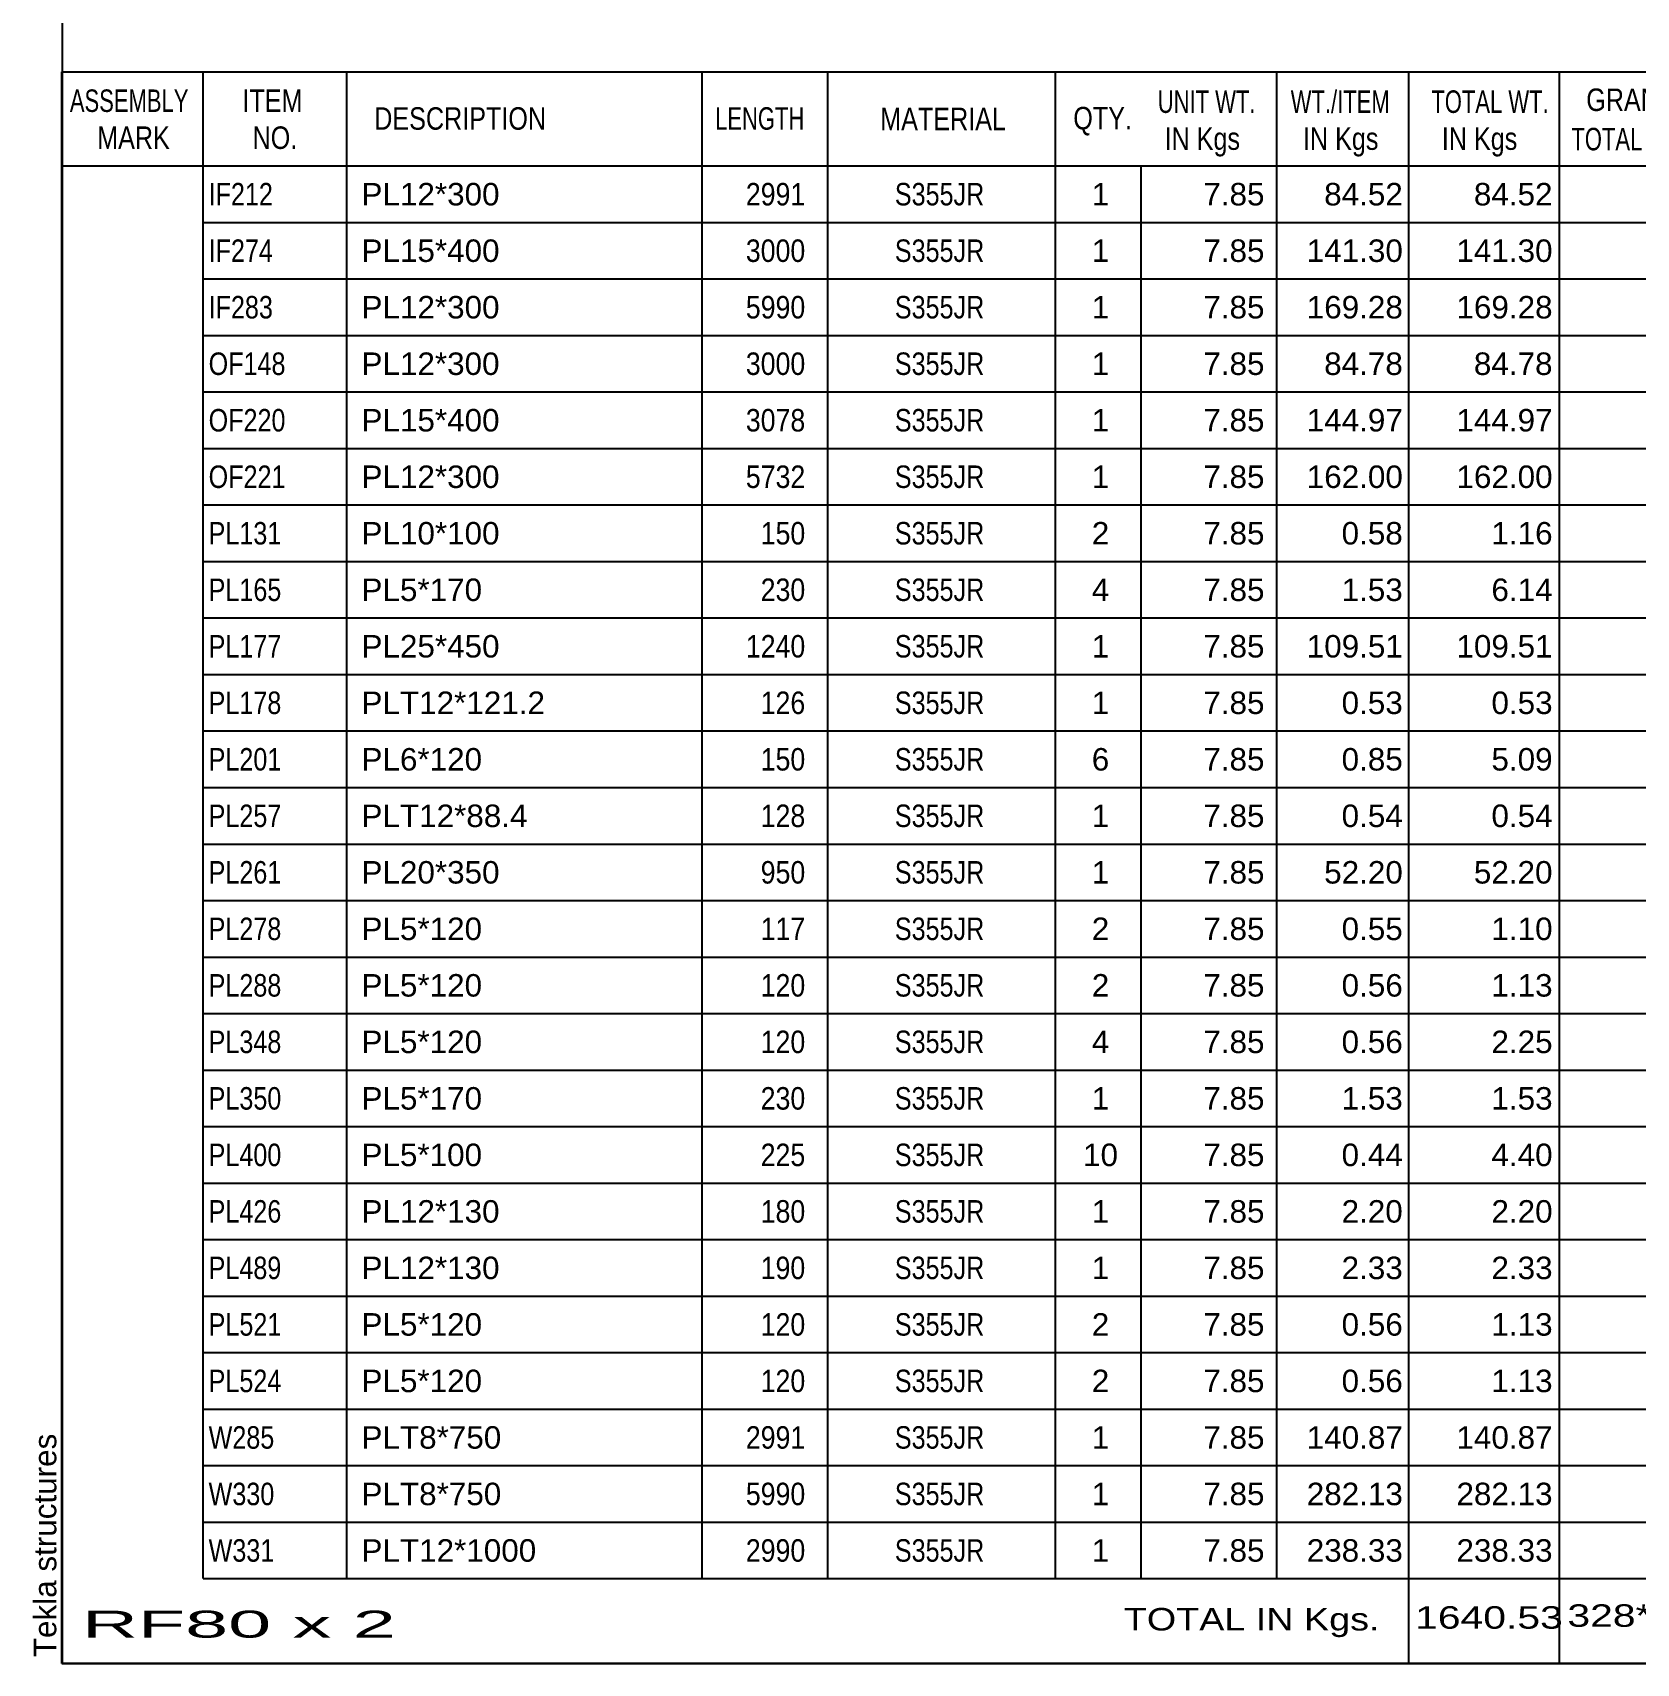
# Model space of a CAD drawing. Header units: millimetres. Extents: x -636 to -233, y -184 to 93.
# Drawn here: x -635.6 to -499.5, y -184.3 to -45.8 of the extents above; entities that cross this region are included whole.
import ezdxf

# ---------------------------------------------------------------- set-up
doc = ezdxf.new("R2010")
doc.units = ezdxf.units.MM
doc.styles.add('Arial', font='ARIAL.TTF', dxfattribs={"height": 0.2})

# ---------------------------------------------------------------- blocks, each defined once
blk = doc.blocks.new('Unknown-627019997-1200')
at = {"color": 5, "linetype": 'Continuous'}
for p, q in [((-633.12, 92.69), (-633.12, -184.31)), ((-633.12, -184.31), (-233.12, -184.31))]:
    blk.add_line(p, q, dxfattribs=at)
at = {"color": 174, "linetype": 'Continuous', "style": 'Arial'}
blk.add_text('Tekla structures', height=1.9102, rotation=90, dxfattribs=at).set_placement((-633.62, -183.81))
blk = doc.blocks.new('CBS_BOM-627019997-8182')
at = {"color": 7, "linetype": 'Continuous'}
for p, q in [((-633.15, -57.14), (-633.15, -49.14)), ((-633.15, -49.14), (-478.23, -49.14)), ((-621.15, -57.14), (-621.15, -49.14)), ((-608.96, -57.14), (-608.96, -49.14)), ((-578.79, -57.14), (-578.79, -49.14)), ((-568.12, -57.14), (-568.12, -49.14)), ((-548.8, -57.14), (-548.8, -49.14)), ((-530, -57.14), (-530, -49.14)), ((-518.79, -57.14), (-518.79, -49.14)), ((-506, -57.14), (-506, -49.14)), ((-633.15, -57.14), (-478.23, -57.14)), ((-633.15, -61.94), (-633.15, -57.14)), ((-621.15, -61.94), (-621.15, -57.14)), ((-608.96, -61.94), (-608.96, -57.14)), ((-578.79, -61.94), (-578.79, -57.14)), ((-568.12, -61.94), (-568.12, -57.14)), ((-548.8, -61.94), (-548.8, -57.14)), ((-541.53, -61.94), (-541.53, -57.14)), ((-530, -61.94), (-530, -57.14)), ((-518.79, -61.94), (-518.79, -57.14)), ((-506, -61.94), (-506, -57.14)), ((-633.15, -66.74), (-633.15, -61.94)), ((-621.15, -61.94), (-478.23, -61.94)), ((-621.15, -66.74), (-621.15, -61.94)), ((-608.96, -66.74), (-608.96, -61.94)), ((-578.79, -66.74), (-578.79, -61.94)), ((-568.12, -66.74), (-568.12, -61.94)), ((-548.8, -66.74), (-548.8, -61.94)), ((-541.53, -66.74), (-541.53, -61.94)), ((-530, -66.74), (-530, -61.94)), ((-518.79, -66.74), (-518.79, -61.94)), ((-506, -66.74), (-506, -61.94)), ((-633.15, -71.54), (-633.15, -66.74)), ((-621.15, -66.74), (-478.23, -66.74)), ((-621.15, -71.54), (-621.15, -66.74)), ((-608.96, -71.54), (-608.96, -66.74)), ((-578.79, -71.54), (-578.79, -66.74)), ((-568.12, -71.54), (-568.12, -66.74)), ((-548.8, -71.54), (-548.8, -66.74)), ((-541.53, -71.54), (-541.53, -66.74)), ((-530, -71.54), (-530, -66.74)), ((-518.79, -71.54), (-518.79, -66.74)), ((-506, -71.54), (-506, -66.74)), ((-633.15, -76.34), (-633.15, -71.54)), ((-621.15, -71.54), (-478.23, -71.54)), ((-621.15, -76.34), (-621.15, -71.54)), ((-608.96, -76.34), (-608.96, -71.54)), ((-578.79, -76.34), (-578.79, -71.54)), ((-568.12, -76.34), (-568.12, -71.54)), ((-548.8, -76.34), (-548.8, -71.54)), ((-541.53, -76.34), (-541.53, -71.54)), ((-530, -76.34), (-530, -71.54)), ((-518.79, -76.34), (-518.79, -71.54)), ((-506, -76.34), (-506, -71.54)), ((-633.15, -81.14), (-633.15, -76.34)), ((-621.15, -76.34), (-478.23, -76.34)), ((-621.15, -81.14), (-621.15, -76.34)), ((-608.96, -81.14), (-608.96, -76.34)), ((-578.79, -81.14), (-578.79, -76.34)), ((-568.12, -81.14), (-568.12, -76.34)), ((-548.8, -81.14), (-548.8, -76.34)), ((-541.53, -81.14), (-541.53, -76.34)), ((-530, -81.14), (-530, -76.34)), ((-518.79, -81.14), (-518.79, -76.34)), ((-506, -81.14), (-506, -76.34)), ((-633.15, -85.94), (-633.15, -81.14)), ((-621.15, -81.14), (-478.23, -81.14)), ((-621.15, -85.94), (-621.15, -81.14)), ((-608.96, -85.94), (-608.96, -81.14)), ((-578.79, -85.94), (-578.79, -81.14)), ((-568.12, -85.94), (-568.12, -81.14)), ((-548.8, -85.94), (-548.8, -81.14)), ((-541.53, -85.94), (-541.53, -81.14)), ((-530, -85.94), (-530, -81.14)), ((-518.79, -85.94), (-518.79, -81.14)), ((-506, -85.94), (-506, -81.14)), ((-633.15, -90.74), (-633.15, -85.94)), ((-621.15, -85.94), (-478.23, -85.94)), ((-621.15, -90.74), (-621.15, -85.94)), ((-608.96, -90.74), (-608.96, -85.94)), ((-578.79, -90.74), (-578.79, -85.94)), ((-568.12, -90.74), (-568.12, -85.94)), ((-548.8, -90.74), (-548.8, -85.94)), ((-541.53, -90.74), (-541.53, -85.94)), ((-530, -90.74), (-530, -85.94)), ((-518.79, -90.74), (-518.79, -85.94)), ((-506, -90.74), (-506, -85.94)), ((-633.15, -95.54), (-633.15, -90.74)), ((-621.15, -90.74), (-478.23, -90.74)), ((-621.15, -95.54), (-621.15, -90.74)), ((-608.96, -95.54), (-608.96, -90.74)), ((-578.79, -95.54), (-578.79, -90.74)), ((-568.12, -95.54), (-568.12, -90.74)), ((-548.8, -95.54), (-548.8, -90.74)), ((-541.53, -95.54), (-541.53, -90.74)), ((-530, -95.54), (-530, -90.74)), ((-518.79, -95.54), (-518.79, -90.74)), ((-506, -95.54), (-506, -90.74)), ((-633.15, -100.34), (-633.15, -95.54)), ((-621.15, -95.54), (-478.23, -95.54)), ((-621.15, -100.34), (-621.15, -95.54)), ((-608.96, -100.34), (-608.96, -95.54)), ((-578.79, -100.34), (-578.79, -95.54)), ((-568.12, -100.34), (-568.12, -95.54)), ((-548.8, -100.34), (-548.8, -95.54)), ((-541.53, -100.34), (-541.53, -95.54)), ((-530, -100.34), (-530, -95.54)), ((-518.79, -100.34), (-518.79, -95.54)), ((-506, -100.34), (-506, -95.54)), ((-633.15, -105.14), (-633.15, -100.34)), ((-621.15, -100.34), (-478.23, -100.34)), ((-621.15, -105.14), (-621.15, -100.34)), ((-608.96, -105.14), (-608.96, -100.34)), ((-578.79, -105.14), (-578.79, -100.34)), ((-568.12, -105.14), (-568.12, -100.34)), ((-548.8, -105.14), (-548.8, -100.34)), ((-541.53, -105.14), (-541.53, -100.34)), ((-530, -105.14), (-530, -100.34)), ((-518.79, -105.14), (-518.79, -100.34)), ((-506, -105.14), (-506, -100.34)), ((-633.15, -109.94), (-633.15, -105.14)), ((-621.15, -105.14), (-478.23, -105.14)), ((-621.15, -109.94), (-621.15, -105.14)), ((-608.96, -109.94), (-608.96, -105.14)), ((-578.79, -109.94), (-578.79, -105.14)), ((-568.12, -109.94), (-568.12, -105.14)), ((-548.8, -109.94), (-548.8, -105.14)), ((-541.53, -109.94), (-541.53, -105.14)), ((-530, -109.94), (-530, -105.14)), ((-518.79, -109.94), (-518.79, -105.14)), ((-506, -109.94), (-506, -105.14)), ((-633.15, -114.74), (-633.15, -109.94)), ((-621.15, -109.94), (-478.23, -109.94)), ((-621.15, -114.74), (-621.15, -109.94)), ((-608.96, -114.74), (-608.96, -109.94)), ((-578.79, -114.74), (-578.79, -109.94)), ((-568.12, -114.74), (-568.12, -109.94)), ((-548.8, -114.74), (-548.8, -109.94)), ((-541.53, -114.74), (-541.53, -109.94)), ((-530, -114.74), (-530, -109.94)), ((-518.79, -114.74), (-518.79, -109.94)), ((-506, -114.74), (-506, -109.94)), ((-633.15, -119.54), (-633.15, -114.74)), ((-621.15, -114.74), (-478.23, -114.74)), ((-621.15, -119.54), (-621.15, -114.74)), ((-608.96, -119.54), (-608.96, -114.74)), ((-578.79, -119.54), (-578.79, -114.74)), ((-568.12, -119.54), (-568.12, -114.74)), ((-548.8, -119.54), (-548.8, -114.74)), ((-541.53, -119.54), (-541.53, -114.74)), ((-530, -119.54), (-530, -114.74)), ((-518.79, -119.54), (-518.79, -114.74)), ((-506, -119.54), (-506, -114.74)), ((-633.15, -124.34), (-633.15, -119.54)), ((-621.15, -119.54), (-478.23, -119.54)), ((-621.15, -124.34), (-621.15, -119.54)), ((-608.96, -124.34), (-608.96, -119.54)), ((-578.79, -124.34), (-578.79, -119.54)), ((-568.12, -124.34), (-568.12, -119.54)), ((-548.8, -124.34), (-548.8, -119.54)), ((-541.53, -124.34), (-541.53, -119.54)), ((-530, -124.34), (-530, -119.54)), ((-518.79, -124.34), (-518.79, -119.54)), ((-506, -124.34), (-506, -119.54)), ((-633.15, -129.14), (-633.15, -124.34)), ((-621.15, -124.34), (-478.23, -124.34)), ((-621.15, -129.14), (-621.15, -124.34)), ((-608.96, -129.14), (-608.96, -124.34)), ((-578.79, -129.14), (-578.79, -124.34)), ((-568.12, -129.14), (-568.12, -124.34)), ((-548.8, -129.14), (-548.8, -124.34)), ((-541.53, -129.14), (-541.53, -124.34)), ((-530, -129.14), (-530, -124.34)), ((-518.79, -129.14), (-518.79, -124.34)), ((-506, -129.14), (-506, -124.34)), ((-633.15, -133.94), (-633.15, -129.14)), ((-621.15, -129.14), (-478.23, -129.14)), ((-621.15, -133.94), (-621.15, -129.14)), ((-608.96, -133.94), (-608.96, -129.14)), ((-578.79, -133.94), (-578.79, -129.14)), ((-568.12, -133.94), (-568.12, -129.14)), ((-548.8, -133.94), (-548.8, -129.14)), ((-541.53, -133.94), (-541.53, -129.14)), ((-530, -133.94), (-530, -129.14)), ((-518.79, -133.94), (-518.79, -129.14)), ((-506, -133.94), (-506, -129.14)), ((-633.15, -138.74), (-633.15, -133.94)), ((-621.15, -133.94), (-478.23, -133.94)), ((-621.15, -138.74), (-621.15, -133.94)), ((-608.96, -138.74), (-608.96, -133.94)), ((-578.79, -138.74), (-578.79, -133.94)), ((-568.12, -138.74), (-568.12, -133.94)), ((-548.8, -138.74), (-548.8, -133.94)), ((-541.53, -138.74), (-541.53, -133.94)), ((-530, -138.74), (-530, -133.94)), ((-518.79, -138.74), (-518.79, -133.94)), ((-506, -138.74), (-506, -133.94)), ((-633.15, -143.54), (-633.15, -138.74)), ((-621.15, -138.74), (-478.23, -138.74)), ((-621.15, -143.54), (-621.15, -138.74)), ((-608.96, -143.54), (-608.96, -138.74)), ((-578.79, -143.54), (-578.79, -138.74)), ((-568.12, -143.54), (-568.12, -138.74)), ((-548.8, -143.54), (-548.8, -138.74)), ((-541.53, -143.54), (-541.53, -138.74)), ((-530, -143.54), (-530, -138.74)), ((-518.79, -143.54), (-518.79, -138.74)), ((-506, -143.54), (-506, -138.74)), ((-633.15, -148.34), (-633.15, -143.54)), ((-621.15, -143.54), (-478.23, -143.54)), ((-621.15, -148.34), (-621.15, -143.54)), ((-608.96, -148.34), (-608.96, -143.54)), ((-578.79, -148.34), (-578.79, -143.54)), ((-568.12, -148.34), (-568.12, -143.54)), ((-548.8, -148.34), (-548.8, -143.54)), ((-541.53, -148.34), (-541.53, -143.54)), ((-530, -148.34), (-530, -143.54)), ((-518.79, -148.34), (-518.79, -143.54)), ((-506, -148.34), (-506, -143.54)), ((-633.15, -153.14), (-633.15, -148.34)), ((-621.15, -148.34), (-478.23, -148.34)), ((-621.15, -153.14), (-621.15, -148.34)), ((-608.96, -153.14), (-608.96, -148.34)), ((-578.79, -153.14), (-578.79, -148.34)), ((-568.12, -153.14), (-568.12, -148.34)), ((-548.8, -153.14), (-548.8, -148.34)), ((-541.53, -153.14), (-541.53, -148.34)), ((-530, -153.14), (-530, -148.34)), ((-518.79, -153.14), (-518.79, -148.34)), ((-506, -153.14), (-506, -148.34)), ((-633.15, -157.94), (-633.15, -153.14)), ((-621.15, -153.14), (-478.23, -153.14)), ((-621.15, -157.94), (-621.15, -153.14)), ((-608.96, -157.94), (-608.96, -153.14)), ((-578.79, -157.94), (-578.79, -153.14)), ((-568.12, -157.94), (-568.12, -153.14)), ((-548.8, -157.94), (-548.8, -153.14)), ((-541.53, -157.94), (-541.53, -153.14)), ((-530, -157.94), (-530, -153.14)), ((-518.79, -157.94), (-518.79, -153.14)), ((-506, -157.94), (-506, -153.14)), ((-633.15, -162.74), (-633.15, -157.94)), ((-621.15, -157.94), (-478.23, -157.94)), ((-621.15, -162.74), (-621.15, -157.94)), ((-608.96, -162.74), (-608.96, -157.94)), ((-578.79, -162.74), (-578.79, -157.94)), ((-568.12, -162.74), (-568.12, -157.94)), ((-548.8, -162.74), (-548.8, -157.94)), ((-541.53, -162.74), (-541.53, -157.94)), ((-530, -162.74), (-530, -157.94)), ((-518.79, -162.74), (-518.79, -157.94)), ((-506, -162.74), (-506, -157.94)), ((-633.15, -167.54), (-633.15, -162.74)), ((-621.15, -162.74), (-478.23, -162.74)), ((-621.15, -167.54), (-621.15, -162.74)), ((-608.96, -167.54), (-608.96, -162.74)), ((-578.79, -167.54), (-578.79, -162.74)), ((-568.12, -167.54), (-568.12, -162.74)), ((-548.8, -167.54), (-548.8, -162.74)), ((-541.53, -167.54), (-541.53, -162.74)), ((-530, -167.54), (-530, -162.74)), ((-518.79, -167.54), (-518.79, -162.74)), ((-506, -167.54), (-506, -162.74)), ((-633.15, -172.34), (-633.15, -167.54)), ((-621.15, -167.54), (-478.23, -167.54)), ((-621.15, -172.34), (-621.15, -167.54)), ((-608.96, -172.34), (-608.96, -167.54)), ((-578.79, -172.34), (-578.79, -167.54)), ((-568.12, -172.34), (-568.12, -167.54)), ((-548.8, -172.34), (-548.8, -167.54)), ((-541.53, -172.34), (-541.53, -167.54)), ((-530, -172.34), (-530, -167.54)), ((-518.79, -172.34), (-518.79, -167.54)), ((-506, -172.34), (-506, -167.54)), ((-633.15, -177.14), (-633.15, -172.34)), ((-621.15, -172.34), (-478.23, -172.34)), ((-621.15, -177.14), (-621.15, -172.34)), ((-608.96, -177.14), (-608.96, -172.34)), ((-578.79, -177.14), (-578.79, -172.34)), ((-568.12, -177.14), (-568.12, -172.34)), ((-548.8, -177.14), (-548.8, -172.34)), ((-541.53, -177.14), (-541.53, -172.34)), ((-530, -177.14), (-530, -172.34)), ((-518.79, -177.14), (-518.79, -172.34)), ((-506, -177.14), (-506, -172.34)), ((-633.15, -184.34), (-633.15, -177.16)), ((-621.15, -177.14), (-478.23, -177.14)), ((-518.79, -184.34), (-518.79, -177.16)), ((-506, -184.34), (-506, -177.16)), ((-633.15, -184.34), (-478.23, -184.34))]:
    blk.add_line(p, q, dxfattribs=at)
at = {"color": 3, "linetype": 'Continuous', "style": 'Arial'}
for s, height, width, p in [('ASSEMBLY', 1.91, 0.7, (-632.47, -52.56)), ('ITEM', 1.91, 0.8, (-617.82, -52.56)), ('UNIT WT.', 1.91, 0.7, (-540.11, -52.64)), ('WT./ITEM', 1.91, 0.7, (-528.82, -52.64)), ('TOTAL WT.', 1.91, 0.7, (-516.88, -52.64)), ('GRAND', 1.91, 0.8, (-503.73, -52.48)), ('DESCRIPTION', 1.9102, 0.8, (-606.63, -54.07)), ('LENGTH', 1.91, 0.7, (-577.69, -54.07)), ('MATERIAL', 1.91, 0.8, (-563.67, -54.11)), ('QTY.', 1.91, 0.8, (-547.28, -54.04)), ('MARK', 1.91, 0.8, (-630.15, -55.7)), ('NO.', 1.91, 0.8, (-616.96, -55.7)), ('IN Kgs', 1.91, 0.8, (-539.53, -55.78)), ('IN Kgs', 1.91, 0.8, (-527.78, -55.78)), ('IN Kgs', 1.91, 0.8, (-515.99, -55.78)), ('TOTAL WT.', 1.91, 0.7, (-504.99, -55.82))]:
    blk.add_text(s, height=height, dxfattribs=dict(at, width=width)).set_placement(p)
at = {"color": 7, "linetype": 'Continuous', "style": 'Arial'}
for s, width, p in [('IF212', 0.8, (-620.69, -60.5)), ('2991', 0.85, (-575.08, -60.5)), ('S355JR', 0.8, (-562.43, -60.5)), ('IF274', 0.8, (-620.69, -65.3)), ('3000', 0.85, (-575.08, -65.3)), ('S355JR', 0.8, (-562.43, -65.3)), ('IF283', 0.8, (-620.69, -70.1)), ('5990', 0.85, (-575.08, -70.1)), ('S355JR', 0.8, (-562.43, -70.1)), ('OF148', 0.8, (-620.69, -74.9)), ('3000', 0.85, (-575.08, -74.9)), ('S355JR', 0.8, (-562.43, -74.9)), ('OF220', 0.8, (-620.69, -79.7)), ('3078', 0.85, (-575.08, -79.7)), ('S355JR', 0.8, (-562.43, -79.7)), ('OF221', 0.8, (-620.69, -84.5)), ('5732', 0.85, (-575.08, -84.5)), ('S355JR', 0.8, (-562.43, -84.5)), ('PL131', 0.8, (-620.69, -89.3)), ('150', 0.85, (-573.82, -89.3)), ('S355JR', 0.8, (-562.43, -89.3)), ('PL165', 0.8, (-620.69, -94.1)), ('230', 0.85, (-573.82, -94.1)), ('S355JR', 0.8, (-562.43, -94.1)), ('PL177', 0.8, (-620.69, -98.9)), ('1240', 0.85, (-575.08, -98.9)), ('S355JR', 0.8, (-562.43, -98.9)), ('PL178', 0.8, (-620.69, -103.7)), ('126', 0.85, (-573.82, -103.7)), ('S355JR', 0.8, (-562.43, -103.7)), ('PL201', 0.8, (-620.69, -108.5)), ('150', 0.85, (-573.82, -108.5)), ('S355JR', 0.8, (-562.43, -108.5)), ('PL257', 0.8, (-620.69, -113.3)), ('128', 0.85, (-573.82, -113.3)), ('S355JR', 0.8, (-562.43, -113.3)), ('PL261', 0.8, (-620.69, -118.1)), ('950', 0.85, (-573.82, -118.1)), ('S355JR', 0.8, (-562.43, -118.1)), ('PL278', 0.8, (-620.69, -122.9)), ('117', 0.85, (-573.82, -122.9)), ('S355JR', 0.8, (-562.43, -122.9)), ('PL288', 0.8, (-620.69, -127.7)), ('120', 0.85, (-573.82, -127.7)), ('S355JR', 0.8, (-562.43, -127.7)), ('PL348', 0.8, (-620.69, -132.5)), ('120', 0.85, (-573.82, -132.5)), ('S355JR', 0.8, (-562.43, -132.5)), ('PL350', 0.8, (-620.69, -137.3)), ('230', 0.85, (-573.82, -137.3)), ('S355JR', 0.8, (-562.43, -137.3)), ('PL400', 0.8, (-620.69, -142.1)), ('225', 0.85, (-573.82, -142.1)), ('S355JR', 0.8, (-562.43, -142.1)), ('PL426', 0.8, (-620.69, -146.9)), ('180', 0.85, (-573.82, -146.9)), ('S355JR', 0.8, (-562.43, -146.9)), ('PL489', 0.8, (-620.69, -151.7)), ('190', 0.85, (-573.82, -151.7)), ('S355JR', 0.8, (-562.43, -151.7)), ('PL521', 0.8, (-620.69, -156.5)), ('120', 0.85, (-573.82, -156.5)), ('S355JR', 0.8, (-562.43, -156.5)), ('PL524', 0.8, (-620.69, -161.3)), ('120', 0.85, (-573.82, -161.3)), ('S355JR', 0.8, (-562.43, -161.3)), ('W285', 0.8, (-620.69, -166.1)), ('2991', 0.85, (-575.08, -166.1)), ('S355JR', 0.8, (-562.43, -166.1)), ('W330', 0.8, (-620.69, -170.9)), ('5990', 0.85, (-575.08, -170.9)), ('S355JR', 0.8, (-562.43, -170.9)), ('W331', 0.8, (-620.69, -175.7)), ('2990', 0.85, (-575.08, -175.7)), ('S355JR', 0.8, (-562.43, -175.7))]:
    blk.add_text(s, height=1.91, dxfattribs=dict(at, width=width)).set_placement(p)
for s, height, p in [('PL12*300', 1.91, (-607.71, -60.5)), ('1', 1.91, (-545.71, -60.5)), ('7.85', 1.91, (-536.24, -60.5)), ('84.52', 1.91, (-525.98, -60.5)), ('84.52', 1.91, (-513.27, -60.5)), ('PL15*400', 1.91, (-607.71, -65.3)), ('1', 1.91, (-545.71, -65.3)), ('7.85', 1.91, (-536.24, -65.3)), ('141.30', 1.91, (-527.46, -65.3)), ('141.30', 1.91, (-514.75, -65.3)), ('PL12*300', 1.91, (-607.71, -70.1)), ('1', 1.91, (-545.71, -70.1)), ('7.85', 1.91, (-536.24, -70.1)), ('169.28', 1.91, (-527.46, -70.1)), ('169.28', 1.91, (-514.75, -70.1)), ('PL12*300', 1.91, (-607.71, -74.9)), ('1', 1.91, (-545.71, -74.9)), ('7.85', 1.91, (-536.24, -74.9)), ('84.78', 1.91, (-525.98, -74.9)), ('84.78', 1.91, (-513.27, -74.9)), ('PL15*400', 1.91, (-607.71, -79.7)), ('1', 1.91, (-545.71, -79.7)), ('7.85', 1.91, (-536.24, -79.7)), ('144.97', 1.91, (-527.46, -79.7)), ('144.97', 1.91, (-514.75, -79.7)), ('PL12*300', 1.91, (-607.71, -84.5)), ('1', 1.91, (-545.71, -84.5)), ('7.85', 1.91, (-536.24, -84.5)), ('162.00', 1.91, (-527.46, -84.5)), ('162.00', 1.91, (-514.75, -84.5)), ('PL10*100', 1.91, (-607.71, -89.3)), ('2', 1.91, (-545.71, -89.3)), ('7.85', 1.91, (-536.24, -89.3)), ('0.58', 1.91, (-524.5, -89.3)), ('1.16', 1.91, (-511.78, -89.3)), ('PL5*170', 1.91, (-607.71, -94.1)), ('4', 1.91, (-545.71, -94.1)), ('7.85', 1.91, (-536.24, -94.1)), ('1.53', 1.91, (-524.5, -94.1)), ('6.14', 1.91, (-511.78, -94.1)), ('PL25*450', 1.91, (-607.71, -98.9)), ('1', 1.91, (-545.71, -98.9)), ('7.85', 1.91, (-536.24, -98.9)), ('109.51', 1.91, (-527.46, -98.9)), ('109.51', 1.91, (-514.75, -98.9)), ('PLT12*121.2', 1.9102, (-607.71, -103.7)), ('1', 1.91, (-545.71, -103.7)), ('7.85', 1.91, (-536.24, -103.7)), ('0.53', 1.91, (-524.5, -103.7)), ('0.53', 1.91, (-511.78, -103.7)), ('PL6*120', 1.91, (-607.71, -108.5)), ('6', 1.91, (-545.71, -108.5)), ('7.85', 1.91, (-536.24, -108.5)), ('0.85', 1.91, (-524.5, -108.5)), ('5.09', 1.91, (-511.78, -108.5)), ('PLT12*88.4', 1.91, (-607.71, -113.3)), ('1', 1.91, (-545.71, -113.3)), ('7.85', 1.91, (-536.24, -113.3)), ('0.54', 1.91, (-524.5, -113.3)), ('0.54', 1.91, (-511.78, -113.3)), ('PL20*350', 1.91, (-607.71, -118.1)), ('1', 1.91, (-545.71, -118.1)), ('7.85', 1.91, (-536.24, -118.1)), ('52.20', 1.91, (-525.98, -118.1)), ('52.20', 1.91, (-513.27, -118.1)), ('PL5*120', 1.91, (-607.71, -122.9)), ('2', 1.91, (-545.71, -122.9)), ('7.85', 1.91, (-536.24, -122.9)), ('0.55', 1.91, (-524.5, -122.9)), ('1.10', 1.91, (-511.78, -122.9)), ('PL5*120', 1.91, (-607.71, -127.7)), ('2', 1.91, (-545.71, -127.7)), ('7.85', 1.91, (-536.24, -127.7)), ('0.56', 1.91, (-524.5, -127.7)), ('1.13', 1.91, (-511.78, -127.7)), ('PL5*120', 1.91, (-607.71, -132.5)), ('4', 1.91, (-545.71, -132.5)), ('7.85', 1.91, (-536.24, -132.5)), ('0.56', 1.91, (-524.5, -132.5)), ('2.25', 1.91, (-511.78, -132.5)), ('PL5*170', 1.91, (-607.71, -137.3)), ('1', 1.91, (-545.71, -137.3)), ('7.85', 1.91, (-536.24, -137.3)), ('1.53', 1.91, (-524.5, -137.3)), ('1.53', 1.91, (-511.78, -137.3)), ('PL5*100', 1.91, (-607.71, -142.1)), ('10', 1.91, (-546.45, -142.1)), ('7.85', 1.91, (-536.24, -142.1)), ('0.44', 1.91, (-524.5, -142.1)), ('4.40', 1.91, (-511.78, -142.1)), ('PL12*130', 1.91, (-607.71, -146.9)), ('1', 1.91, (-545.71, -146.9)), ('7.85', 1.91, (-536.24, -146.9)), ('2.20', 1.91, (-524.5, -146.9)), ('2.20', 1.91, (-511.78, -146.9)), ('PL12*130', 1.91, (-607.71, -151.7)), ('1', 1.91, (-545.71, -151.7)), ('7.85', 1.91, (-536.24, -151.7)), ('2.33', 1.91, (-524.5, -151.7)), ('2.33', 1.91, (-511.78, -151.7)), ('PL5*120', 1.91, (-607.71, -156.5)), ('2', 1.91, (-545.71, -156.5)), ('7.85', 1.91, (-536.24, -156.5)), ('0.56', 1.91, (-524.5, -156.5)), ('1.13', 1.91, (-511.78, -156.5)), ('PL5*120', 1.91, (-607.71, -161.3)), ('2', 1.91, (-545.71, -161.3)), ('7.85', 1.91, (-536.24, -161.3)), ('0.56', 1.91, (-524.5, -161.3)), ('1.13', 1.91, (-511.78, -161.3)), ('PLT8*750', 1.91, (-607.71, -166.1)), ('1', 1.91, (-545.71, -166.1)), ('7.85', 1.91, (-536.24, -166.1)), ('140.87', 1.91, (-527.46, -166.1)), ('140.87', 1.91, (-514.75, -166.1)), ('PLT8*750', 1.91, (-607.71, -170.9)), ('7.85', 1.91, (-536.24, -170.9)), ('282.13', 1.91, (-527.46, -170.9)), ('282.13', 1.91, (-514.75, -170.9)), ('1', 1.91, (-545.71, -170.9)), ('PLT12*1000', 1.91, (-607.71, -175.7)), ('1', 1.91, (-545.71, -175.7)), ('7.85', 1.91, (-536.24, -175.7)), ('238.33', 1.91, (-527.46, -175.7)), ('238.33', 1.91, (-514.75, -175.7))]:
    blk.add_text(s, height=height, dxfattribs=at).set_placement(p)
at = {"color": 6, "linetype": 'Continuous', "style": 'Arial'}
for s, height, width, p in [('RF80 x 2', 2.292, 2.05, (-631.43, -182.15)), ('TOTAL IN Kgs.', 1.9102, 1.2, (-542.99, -181.54)), ('1640.53', 1.91, 1.3, (-518.26, -181.39)), ('328***', 1.91, 1.3, (-505.33, -181.23))]:
    blk.add_text(s, height=height, dxfattribs=dict(at, width=width)).set_placement(p)

msp = doc.modelspace()

# ---------------------------------------------------------------- block references
for name in ['Unknown-627019997-1200', 'CBS_BOM-627019997-8182']:
    msp.add_blockref(name, (0, 0))

doc.saveas('drawing.dxf')
